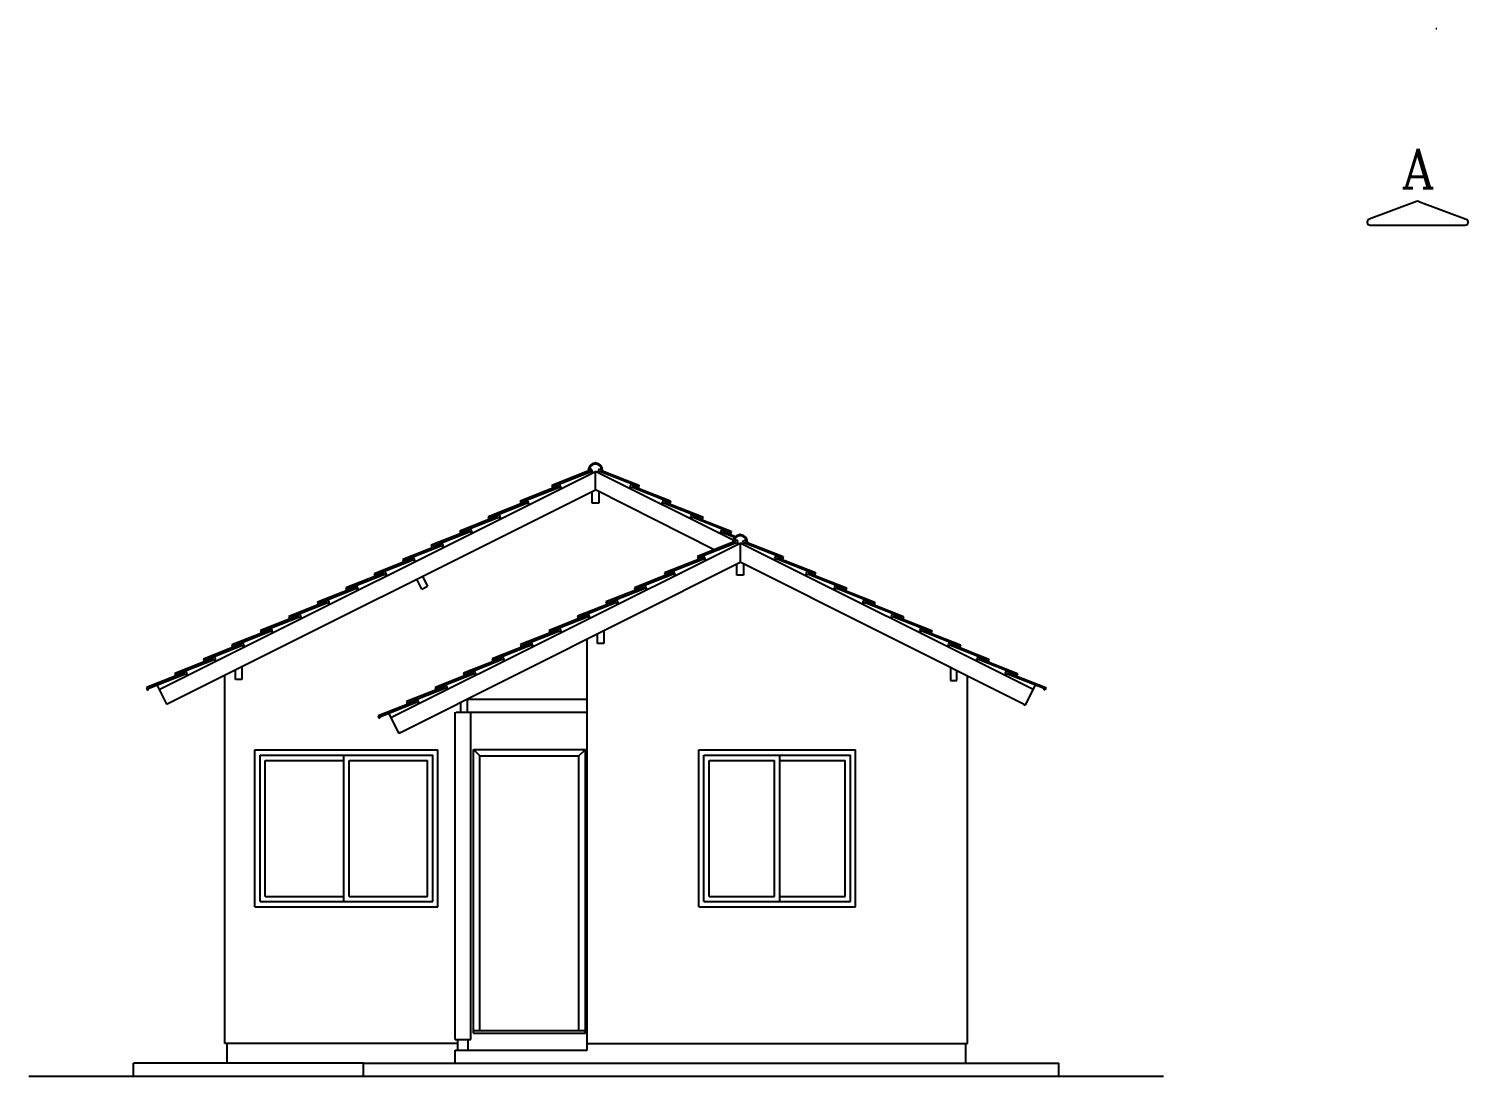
# Model space of a CAD drawing. Extents: x 374.2 to 444.1, y -26.3 to 30.2.
# Drawn here: x 382.83 to 393.84, y -18.08 to -10.07 of the extents above; entities that cross this region are included whole.
import ezdxf

# ---------------------------------------------------------------- set-up
doc = ezdxf.new("R2010")
doc.units = 0
doc.header["$LTSCALE"] = 20
doc.header["$MEASUREMENT"] = 0
doc.linetypes.add('DASHED2', pattern=[0.375, 0.25, -0.125])
for name, color, linetype in [('CORTETERRA', 244, 'CONTINUOUS'), ('EQUIPAMENTOS', 1, 'CONTINUOUS'), ('JANELA', 5, 'CONTINUOUS'), ('PAREDE', 7, 'CONTINUOUS'), ('TELHADO', 30, 'CONTINUOUS'), ('TEXTO', 1, 'CONTINUOUS'), ('VISTAP', 244, 'CONTINUOUS')]:
    doc.layers.add(name, color=color, linetype=linetype)
doc.styles.add('ROMANC', font='ROMANC.SHX')

msp = doc.modelspace()

# ---------------------------------------------------------------- linework, layer by layer
at = {"layer": 'CORTETERRA', "color": 3, "linetype": 'Continuous'}
msp.add_line((382.829, -18.084), (391.508, -18.084), dxfattribs=at)
at = {"layer": 'EQUIPAMENTOS', "color": 244, "linetype": 'Continuous'}
msp.add_arc((393.598, -10.093), 0.0225, 90, 110.8353, dxfattribs=at)
at = {"layer": 'JANELA', "color": 244}
for p, q in [((384.558, -16.788), (384.558, -15.588)), ((384.558, -15.588), (385.958, -15.588)), ((384.598, -16.748), (384.598, -15.628)), ((384.598, -15.628), (385.918, -15.628)), ((385.238, -16.748), (385.238, -15.628)), ((385.918, -16.748), (385.918, -15.628)), ((385.958, -16.788), (385.958, -15.588)), ((386.229, -17.754), (386.229, -15.584)), ((386.229, -15.584), (387.087, -15.584)), ((387.037, -15.634), (387.087, -15.584)), ((387.087, -17.754), (387.087, -15.584)), ((387.953, -15.588), (389.153, -15.588)), ((387.953, -16.788), (387.953, -15.588)), ((387.993, -16.748), (387.993, -15.628)), ((387.993, -15.628), (389.113, -15.628)), ((388.573, -16.748), (388.573, -15.628)), ((389.113, -16.748), (389.113, -15.628)), ((389.153, -16.788), (389.153, -15.588)), ((384.638, -16.708), (384.638, -15.668)), ((384.638, -15.668), (385.238, -15.668)), ((385.278, -15.668), (385.878, -15.668)), ((385.278, -16.708), (385.278, -15.668)), ((385.878, -16.708), (385.878, -15.668)), ((386.279, -17.734), (386.279, -15.634)), ((386.279, -15.634), (387.037, -15.634)), ((387.037, -17.734), (387.037, -15.634)), ((388.033, -15.668), (388.533, -15.668)), ((388.033, -16.708), (388.033, -15.668)), ((388.533, -16.708), (388.533, -15.668)), ((388.573, -15.668), (389.073, -15.668)), ((389.073, -16.708), (389.073, -15.668)), ((384.638, -16.708), (385.238, -16.708)), ((385.278, -16.708), (385.878, -16.708)), ((388.033, -16.708), (388.533, -16.708)), ((388.573, -16.708), (389.073, -16.708)), ((384.558, -16.788), (385.958, -16.788)), ((384.598, -16.748), (385.918, -16.748)), ((387.953, -16.788), (389.153, -16.788)), ((387.993, -16.748), (389.113, -16.748))]:
    msp.add_line(p, q, dxfattribs=at)
at = {"layer": 'PAREDE', "color": 1}
for p, q in [((387.1, -17.884), (387.1, -14.738)), ((390.008, -17.834), (390.008, -15.024)), ((386.09, -17.804), (386.09, -15.299)), ((386.21, -17.804), (386.21, -15.299)), ((386.09, -17.804), (386.21, -17.804)), ((386.11, -17.884), (386.11, -17.804)), ((386.19, -17.884), (386.19, -17.804)), ((387.098, -17.834), (390.008, -17.834)), ((389.993, -17.834), (389.993, -17.984)), ((386.09, -17.884), (387.1, -17.884)), ((386.09, -17.984), (386.09, -17.884))]:
    msp.add_line(p, q, dxfattribs=at)
at = {"layer": 'PAREDE', "color": 5}
for p, q in [((385.39, -17.984), (390.708, -17.984)), ((385.39, -18.084), (385.39, -17.984)), ((390.708, -18.084), (390.708, -17.984))]:
    msp.add_line(p, q, dxfattribs=at)
at = {"layer": 'TELHADO', "color": 1, "linetype": 'Continuous'}
for p, q in [((387.161, -13.39), (387.158, -13.394)), ((387.161, -13.39), (387.167, -13.39)), ((387.167, -13.39), (387.169, -13.395)), ((383.826, -15.125), (387.163, -13.457)), ((387.122, -13.448), (386.83, -13.564)), ((386.844, -13.57), (387.129, -13.458)), ((387.108, -13.449), (387.116, -13.446)), ((387.13, -13.437), (387.121, -13.44)), ((387.121, -13.44), (387.122, -13.448)), ((387.129, -13.458), (387.136, -13.468)), ((387.139, -13.454), (387.13, -13.437)), ((387.136, -13.468), (387.142, -13.466)), ((387.142, -13.466), (387.139, -13.454)), ((388.216, -13.983), (387.163, -13.457)), ((387.163, -13.599), (387.163, -13.457)), ((387.185, -13.466), (387.187, -13.453)), ((387.19, -13.468), (387.185, -13.466)), ((387.187, -13.453), (387.196, -13.436)), ((387.197, -13.457), (387.19, -13.468)), ((387.196, -13.436), (387.205, -13.44)), ((387.483, -13.57), (387.197, -13.457)), ((387.205, -13.44), (387.204, -13.448)), ((387.204, -13.448), (387.496, -13.563)), ((387.21, -13.446), (387.218, -13.449)), ((383.883, -15.239), (387.163, -13.599)), ((386.88, -13.568), (386.588, -13.684)), ((386.602, -13.69), (386.887, -13.577)), ((386.83, -13.564), (386.836, -13.582)), ((386.836, -13.582), (386.843, -13.579)), ((386.843, -13.579), (386.844, -13.57)), ((386.888, -13.557), (386.879, -13.56)), ((386.879, -13.56), (386.88, -13.568)), ((386.887, -13.577), (386.894, -13.588)), ((386.897, -13.574), (386.888, -13.557)), ((386.894, -13.588), (386.9, -13.586)), ((386.9, -13.586), (386.897, -13.574)), ((387.138, -13.699), (387.138, -13.611)), ((388.072, -14.056), (387.163, -13.599)), ((387.188, -13.611), (387.188, -13.699)), ((387.425, -13.585), (387.428, -13.573)), ((387.431, -13.587), (387.425, -13.585)), ((387.428, -13.573), (387.437, -13.556)), ((387.438, -13.577), (387.431, -13.587)), ((387.437, -13.556), (387.446, -13.559)), ((387.723, -13.689), (387.438, -13.577)), ((387.446, -13.559), (387.445, -13.567)), ((387.445, -13.567), (387.737, -13.683)), ((387.483, -13.579), (387.483, -13.57)), ((387.491, -13.582), (387.483, -13.579)), ((387.496, -13.563), (387.491, -13.582)), ((386.635, -13.688), (386.342, -13.804)), ((386.356, -13.811), (386.642, -13.698)), ((386.588, -13.684), (386.594, -13.702)), ((386.594, -13.702), (386.601, -13.699)), ((386.601, -13.699), (386.602, -13.69)), ((386.643, -13.677), (386.633, -13.68)), ((386.633, -13.68), (386.635, -13.688)), ((386.642, -13.698), (386.649, -13.708)), ((386.651, -13.694), (386.643, -13.677)), ((386.649, -13.708), (386.654, -13.706)), ((386.654, -13.706), (386.651, -13.694)), ((387.188, -13.699), (387.138, -13.699)), ((387.672, -13.708), (387.675, -13.696)), ((387.677, -13.71), (387.672, -13.708)), ((387.675, -13.696), (387.683, -13.679)), ((387.684, -13.699), (387.677, -13.71)), ((387.683, -13.679), (387.693, -13.682)), ((387.97, -13.812), (387.684, -13.699)), ((387.693, -13.682), (387.691, -13.69)), ((387.691, -13.69), (387.984, -13.805)), ((387.724, -13.698), (387.723, -13.689)), ((387.731, -13.701), (387.724, -13.698)), ((387.737, -13.683), (387.731, -13.701)), ((386.417, -13.797), (386.125, -13.913)), ((386.138, -13.92), (386.424, -13.807)), ((386.342, -13.804), (386.348, -13.823)), ((386.348, -13.823), (386.356, -13.82)), ((386.356, -13.82), (386.356, -13.811)), ((386.425, -13.786), (386.416, -13.789)), ((386.416, -13.789), (386.417, -13.797)), ((386.424, -13.807), (386.431, -13.817)), ((386.434, -13.803), (386.425, -13.786)), ((386.431, -13.817), (386.436, -13.815)), ((386.436, -13.815), (386.434, -13.803)), ((387.89, -13.817), (387.892, -13.804)), ((387.895, -13.819), (387.89, -13.817)), ((387.892, -13.804), (387.901, -13.787)), ((387.902, -13.808), (387.895, -13.819)), ((387.901, -13.787), (387.91, -13.791)), ((388.188, -13.921), (387.902, -13.808)), ((387.91, -13.791), (387.909, -13.799)), ((387.909, -13.799), (388.201, -13.914)), ((387.97, -13.821), (387.97, -13.812)), ((387.978, -13.824), (387.97, -13.821)), ((387.984, -13.805), (387.978, -13.824)), ((386.199, -13.906), (385.907, -14.022)), ((385.921, -14.029), (386.206, -13.916)), ((386.125, -13.913), (386.13, -13.932)), ((386.13, -13.932), (386.138, -13.929)), ((386.138, -13.929), (386.138, -13.92)), ((386.207, -13.895), (386.198, -13.898)), ((386.198, -13.898), (386.199, -13.906)), ((386.206, -13.916), (386.213, -13.926)), ((386.216, -13.912), (386.207, -13.895)), ((386.213, -13.926), (386.219, -13.924)), ((386.219, -13.924), (386.216, -13.912)), ((388.118, -13.933), (388.121, -13.921)), ((388.123, -13.935), (388.118, -13.933)), ((388.121, -13.921), (388.129, -13.904)), ((388.13, -13.925), (388.123, -13.935)), ((388.129, -13.904), (388.139, -13.907)), ((388.226, -13.963), (388.13, -13.925)), ((388.139, -13.907), (388.137, -13.915)), ((388.137, -13.915), (388.234, -13.954)), ((388.188, -13.93), (388.188, -13.921)), ((388.196, -13.933), (388.188, -13.93)), ((388.201, -13.914), (388.196, -13.933)), ((385.981, -14.015), (385.689, -14.131)), ((385.703, -14.137), (385.988, -14.025)), ((385.907, -14.022), (385.912, -14.041)), ((385.912, -14.041), (385.92, -14.038)), ((385.92, -14.038), (385.921, -14.029)), ((385.989, -14.004), (385.98, -14.007)), ((385.98, -14.007), (385.981, -14.015)), ((385.988, -14.025), (385.995, -14.035)), ((385.998, -14.021), (385.989, -14.004)), ((385.995, -14.035), (386.001, -14.033)), ((386.001, -14.033), (385.998, -14.021)), ((385.764, -14.124), (385.471, -14.24)), ((385.485, -14.246), (385.77, -14.134)), ((385.689, -14.131), (385.695, -14.15)), ((385.695, -14.15), (385.702, -14.146)), ((385.702, -14.146), (385.703, -14.137)), ((385.772, -14.113), (385.762, -14.116)), ((385.762, -14.116), (385.764, -14.124)), ((385.77, -14.134), (385.778, -14.144)), ((385.78, -14.13), (385.772, -14.113)), ((385.778, -14.144), (385.783, -14.142)), ((385.783, -14.142), (385.78, -14.13)), ((385.546, -14.233), (385.253, -14.349)), ((385.267, -14.355), (385.553, -14.242)), ((385.471, -14.24), (385.477, -14.258)), ((385.477, -14.258), (385.485, -14.255)), ((385.485, -14.255), (385.485, -14.246)), ((385.554, -14.222), (385.545, -14.225)), ((385.545, -14.225), (385.546, -14.233)), ((385.553, -14.242), (385.56, -14.253)), ((385.562, -14.239), (385.554, -14.222)), ((385.56, -14.253), (385.565, -14.251)), ((385.565, -14.251), (385.562, -14.239)), ((385.328, -14.342), (385.036, -14.457)), ((385.049, -14.464), (385.335, -14.351)), ((385.253, -14.349), (385.259, -14.367)), ((385.259, -14.367), (385.267, -14.364)), ((385.267, -14.364), (385.267, -14.355)), ((385.336, -14.33), (385.327, -14.334)), ((385.327, -14.334), (385.328, -14.342)), ((385.335, -14.351), (385.342, -14.362)), ((385.345, -14.347), (385.336, -14.33)), ((385.342, -14.362), (385.347, -14.36)), ((385.347, -14.36), (385.345, -14.347)), ((385.834, -14.358), (385.879, -14.336)), ((385.11, -14.451), (384.818, -14.566)), ((384.832, -14.573), (385.117, -14.46)), ((385.036, -14.457), (385.041, -14.476)), ((385.041, -14.476), (385.049, -14.473)), ((385.049, -14.473), (385.049, -14.464)), ((385.118, -14.439), (385.109, -14.443)), ((385.109, -14.443), (385.11, -14.451)), ((385.117, -14.46), (385.124, -14.471)), ((385.127, -14.456), (385.118, -14.439)), ((385.124, -14.471), (385.13, -14.469)), ((385.13, -14.469), (385.127, -14.456)), ((384.892, -14.56), (384.6, -14.675)), ((384.614, -14.682), (384.899, -14.569)), ((384.9, -14.548), (384.891, -14.552)), ((384.891, -14.552), (384.892, -14.56)), ((384.899, -14.569), (384.906, -14.58)), ((384.909, -14.565), (384.9, -14.548)), ((384.906, -14.58), (384.912, -14.577)), ((384.912, -14.577), (384.909, -14.565)), ((384.675, -14.668), (384.382, -14.784)), ((384.396, -14.791), (384.682, -14.678)), ((384.6, -14.675), (384.606, -14.694)), ((384.606, -14.694), (384.613, -14.691)), ((384.613, -14.691), (384.614, -14.682)), ((384.683, -14.657), (384.673, -14.66)), ((384.673, -14.66), (384.675, -14.668)), ((384.682, -14.678), (384.689, -14.688)), ((384.691, -14.674), (384.683, -14.657)), ((384.689, -14.688), (384.694, -14.686)), ((384.694, -14.686), (384.691, -14.674)), ((384.457, -14.777), (384.164, -14.893)), ((384.178, -14.9), (384.464, -14.787)), ((384.382, -14.784), (384.388, -14.803)), ((384.388, -14.803), (384.396, -14.8)), ((384.396, -14.8), (384.396, -14.791)), ((384.465, -14.766), (384.456, -14.769)), ((384.456, -14.769), (384.457, -14.777)), ((384.464, -14.787), (384.471, -14.797)), ((384.473, -14.783), (384.465, -14.766)), ((384.471, -14.797), (384.476, -14.795)), ((384.476, -14.795), (384.473, -14.783)), ((384.239, -14.886), (383.947, -15.002)), ((383.96, -15.009), (384.246, -14.896)), ((384.164, -14.893), (384.17, -14.912)), ((384.17, -14.912), (384.178, -14.909)), ((384.178, -14.909), (384.178, -14.9)), ((384.247, -14.875), (384.238, -14.878)), ((384.238, -14.878), (384.239, -14.886)), ((384.246, -14.896), (384.253, -14.906)), ((384.256, -14.892), (384.247, -14.875)), ((384.253, -14.906), (384.258, -14.904)), ((384.258, -14.904), (384.256, -14.892)), ((384.459, -14.951), (384.459, -15.049)), ((384.021, -14.995), (383.729, -15.111)), ((383.743, -15.118), (384.028, -15.005)), ((383.947, -15.002), (383.952, -15.021)), ((383.952, -15.021), (383.96, -15.018)), ((383.96, -15.018), (383.96, -15.009)), ((384.029, -14.984), (384.02, -14.987)), ((384.02, -14.987), (384.021, -14.995)), ((384.028, -15.005), (384.035, -15.015)), ((384.038, -15.001), (384.029, -14.984)), ((384.035, -15.015), (384.041, -15.013)), ((384.041, -15.013), (384.038, -15.001)), ((384.409, -15.049), (384.409, -14.976)), ((384.459, -15.049), (384.409, -15.049)), ((383.729, -15.111), (383.735, -15.13)), ((383.735, -15.13), (383.742, -15.127)), ((383.742, -15.127), (383.743, -15.118)), ((383.809, -15.091), (383.883, -15.239))]:
    msp.add_line(p, q, dxfattribs=at)
at = {"layer": 'TELHADO', "color": 5, "linetype": 'Continuous'}
for p, q in [((388.243, -13.98), (388.234, -13.984)), ((388.252, -13.997), (388.243, -13.98)), ((388.267, -13.936), (388.264, -13.941)), ((388.267, -13.936), (388.273, -13.936)), ((388.273, -13.936), (388.276, -13.941)), ((388.289, -13.999), (388.298, -13.982)), ((388.298, -13.982), (388.307, -13.985)), ((385.598, -15.341), (388.27, -14.005)), ((388.235, -13.992), (387.943, -14.107)), ((387.956, -14.114), (388.242, -14.001)), ((388.223, -13.992), (388.215, -13.995)), ((388.234, -13.984), (388.235, -13.992)), ((388.242, -14.001), (388.249, -14.012)), ((388.249, -14.012), (388.254, -14.01)), ((388.254, -14.01), (388.252, -13.997)), ((388.27, -14.005), (388.27, -14.151)), ((390.51, -15.125), (388.27, -14.005)), ((388.287, -14.011), (388.289, -13.999)), ((388.292, -14.013), (388.287, -14.011)), ((388.299, -14.003), (388.292, -14.013)), ((388.584, -14.115), (388.299, -14.003)), ((388.307, -13.985), (388.306, -13.993)), ((388.306, -13.993), (388.598, -14.109)), ((388.317, -13.992), (388.325, -13.996)), ((385.672, -15.455), (388.27, -14.151)), ((387.984, -14.117), (387.692, -14.233)), ((387.706, -14.239), (387.991, -14.126)), ((387.943, -14.107), (387.948, -14.126)), ((387.948, -14.126), (387.956, -14.123)), ((387.956, -14.123), (387.956, -14.114)), ((387.992, -14.106), (387.983, -14.109)), ((387.983, -14.109), (387.984, -14.117)), ((387.991, -14.126), (387.998, -14.137)), ((388.001, -14.123), (387.992, -14.106)), ((387.998, -14.137), (388.004, -14.135)), ((388.004, -14.135), (388.001, -14.123)), ((388.245, -14.251), (388.245, -14.163)), ((390.436, -15.239), (388.27, -14.151)), ((388.295, -14.163), (388.295, -14.251)), ((388.533, -14.133), (388.536, -14.121)), ((388.539, -14.135), (388.533, -14.133)), ((388.536, -14.121), (388.545, -14.104)), ((388.546, -14.125), (388.539, -14.135)), ((388.545, -14.104), (388.554, -14.107)), ((388.831, -14.237), (388.546, -14.125)), ((388.554, -14.107), (388.553, -14.115)), ((388.553, -14.115), (388.845, -14.231)), ((388.585, -14.124), (388.584, -14.115)), ((388.593, -14.127), (388.585, -14.124)), ((388.598, -14.109), (388.593, -14.127)), ((387.753, -14.231), (387.461, -14.347)), ((387.475, -14.354), (387.76, -14.241)), ((387.692, -14.233), (387.698, -14.251)), ((387.698, -14.251), (387.705, -14.248)), ((387.705, -14.248), (387.706, -14.239)), ((387.761, -14.22), (387.752, -14.223)), ((387.752, -14.223), (387.753, -14.231)), ((387.76, -14.241), (387.767, -14.251)), ((387.77, -14.237), (387.761, -14.22)), ((387.767, -14.251), (387.773, -14.249)), ((387.773, -14.249), (387.77, -14.237)), ((388.295, -14.251), (388.245, -14.251)), ((388.771, -14.251), (388.774, -14.239)), ((388.777, -14.253), (388.771, -14.251)), ((388.774, -14.239), (388.783, -14.222)), ((388.784, -14.242), (388.777, -14.253)), ((388.783, -14.222), (388.792, -14.225)), ((389.069, -14.355), (388.784, -14.242)), ((388.792, -14.225), (388.791, -14.233)), ((388.791, -14.233), (389.083, -14.349)), ((388.832, -14.246), (388.831, -14.237)), ((388.839, -14.25), (388.832, -14.246)), ((388.845, -14.231), (388.839, -14.25)), ((387.536, -14.34), (387.243, -14.456)), ((387.257, -14.462), (387.542, -14.35)), ((387.461, -14.347), (387.467, -14.366)), ((387.467, -14.366), (387.474, -14.363)), ((387.474, -14.363), (387.475, -14.354)), ((387.544, -14.329), (387.534, -14.332)), ((387.534, -14.332), (387.536, -14.34)), ((387.542, -14.35), (387.55, -14.36)), ((387.552, -14.346), (387.544, -14.329)), ((387.55, -14.36), (387.555, -14.358)), ((387.555, -14.358), (387.552, -14.346)), ((388.989, -14.36), (388.992, -14.347)), ((388.994, -14.362), (388.989, -14.36)), ((388.992, -14.347), (389, -14.33)), ((389.002, -14.351), (388.994, -14.362)), ((389, -14.33), (389.01, -14.334)), ((389.287, -14.464), (389.002, -14.351)), ((389.01, -14.334), (389.008, -14.342)), ((389.008, -14.342), (389.301, -14.457)), ((389.07, -14.364), (389.069, -14.355)), ((389.077, -14.367), (389.07, -14.364)), ((389.083, -14.349), (389.077, -14.367)), ((387.318, -14.449), (387.025, -14.565)), ((387.039, -14.571), (387.325, -14.458)), ((387.243, -14.456), (387.249, -14.475)), ((387.249, -14.475), (387.256, -14.471)), ((387.256, -14.471), (387.257, -14.462)), ((387.326, -14.438), (387.317, -14.441)), ((387.317, -14.441), (387.318, -14.449)), ((387.325, -14.458), (387.332, -14.469)), ((387.334, -14.455), (387.326, -14.438)), ((387.332, -14.469), (387.337, -14.467)), ((387.337, -14.467), (387.334, -14.455)), ((389.207, -14.469), (389.21, -14.456)), ((389.212, -14.471), (389.207, -14.469)), ((389.21, -14.456), (389.218, -14.439)), ((389.219, -14.46), (389.212, -14.471)), ((389.218, -14.439), (389.227, -14.443)), ((389.505, -14.573), (389.219, -14.46)), ((389.227, -14.443), (389.226, -14.451)), ((389.226, -14.451), (389.519, -14.566)), ((389.287, -14.473), (389.287, -14.464)), ((389.295, -14.476), (389.287, -14.473)), ((389.301, -14.457), (389.295, -14.476)), ((387.1, -14.558), (386.808, -14.673)), ((386.821, -14.68), (387.107, -14.567)), ((387.025, -14.565), (387.031, -14.583)), ((387.031, -14.583), (387.039, -14.58)), ((387.039, -14.58), (387.039, -14.571)), ((387.108, -14.547), (387.099, -14.55)), ((387.099, -14.55), (387.1, -14.558)), ((387.107, -14.567), (387.114, -14.578)), ((387.117, -14.564), (387.108, -14.547)), ((387.114, -14.578), (387.119, -14.576)), ((387.119, -14.576), (387.117, -14.564)), ((389.425, -14.577), (389.427, -14.565)), ((389.43, -14.58), (389.425, -14.577)), ((389.427, -14.565), (389.436, -14.548)), ((389.437, -14.569), (389.43, -14.58)), ((389.436, -14.548), (389.445, -14.552)), ((389.723, -14.682), (389.437, -14.569)), ((389.445, -14.552), (389.444, -14.56)), ((389.444, -14.56), (389.736, -14.675)), ((389.505, -14.582), (389.505, -14.573)), ((389.513, -14.585), (389.505, -14.582)), ((389.519, -14.566), (389.513, -14.585)), ((386.882, -14.667), (386.59, -14.782)), ((386.604, -14.789), (386.889, -14.676)), ((386.808, -14.673), (386.813, -14.692)), ((386.813, -14.692), (386.821, -14.689)), ((386.821, -14.689), (386.821, -14.68)), ((386.89, -14.655), (386.881, -14.659)), ((386.881, -14.659), (386.882, -14.667)), ((386.889, -14.676), (386.896, -14.687)), ((386.899, -14.672), (386.89, -14.655)), ((386.896, -14.687), (386.902, -14.685)), ((386.902, -14.685), (386.899, -14.672)), ((387.178, -14.774), (387.178, -14.701)), ((387.228, -14.676), (387.228, -14.774)), ((389.642, -14.686), (389.645, -14.674)), ((389.648, -14.688), (389.642, -14.686)), ((389.645, -14.674), (389.654, -14.657)), ((389.655, -14.678), (389.648, -14.688)), ((389.654, -14.657), (389.663, -14.66)), ((389.94, -14.791), (389.655, -14.678)), ((389.663, -14.66), (389.662, -14.668)), ((389.662, -14.668), (389.954, -14.784)), ((389.723, -14.691), (389.723, -14.682)), ((389.731, -14.694), (389.723, -14.691)), ((389.736, -14.675), (389.731, -14.694)), ((386.664, -14.776), (386.372, -14.891)), ((386.386, -14.898), (386.671, -14.785)), ((386.59, -14.782), (386.596, -14.801)), ((386.596, -14.801), (386.603, -14.798)), ((386.603, -14.798), (386.604, -14.789)), ((386.672, -14.764), (386.663, -14.768)), ((386.663, -14.768), (386.664, -14.776)), ((386.671, -14.785), (386.678, -14.796)), ((386.681, -14.781), (386.672, -14.764)), ((386.678, -14.796), (386.684, -14.793)), ((386.684, -14.793), (386.681, -14.781)), ((387.228, -14.774), (387.178, -14.774)), ((389.86, -14.795), (389.863, -14.783)), ((389.866, -14.797), (389.86, -14.795)), ((389.863, -14.783), (389.872, -14.766)), ((389.873, -14.787), (389.866, -14.797)), ((389.872, -14.766), (389.881, -14.769)), ((390.158, -14.9), (389.873, -14.787)), ((389.881, -14.769), (389.88, -14.777)), ((389.88, -14.777), (390.172, -14.893)), ((389.941, -14.8), (389.94, -14.791)), ((389.948, -14.803), (389.941, -14.8)), ((389.954, -14.784), (389.948, -14.803)), ((386.447, -14.885), (386.154, -15)), ((386.168, -15.007), (386.453, -14.894)), ((386.372, -14.891), (386.378, -14.91)), ((386.378, -14.91), (386.385, -14.907)), ((386.385, -14.907), (386.386, -14.898)), ((386.455, -14.873), (386.445, -14.877)), ((386.445, -14.877), (386.447, -14.885)), ((386.453, -14.894), (386.461, -14.904)), ((386.463, -14.89), (386.455, -14.873)), ((386.461, -14.904), (386.466, -14.902)), ((386.466, -14.902), (386.463, -14.89)), ((389.878, -14.959), (389.878, -15.056)), ((390.078, -14.904), (390.081, -14.892)), ((390.083, -14.906), (390.078, -14.904)), ((390.081, -14.892), (390.089, -14.875)), ((390.09, -14.896), (390.083, -14.906)), ((390.089, -14.875), (390.099, -14.878)), ((390.376, -15.009), (390.09, -14.896)), ((390.099, -14.878), (390.097, -14.886)), ((390.097, -14.886), (390.39, -15.002)), ((390.159, -14.909), (390.158, -14.9)), ((390.166, -14.912), (390.159, -14.909)), ((390.172, -14.893), (390.166, -14.912)), ((386.229, -14.993), (385.936, -15.109)), ((385.95, -15.116), (386.236, -15.003)), ((386.154, -15), (386.16, -15.019)), ((386.16, -15.019), (386.168, -15.016)), ((386.168, -15.016), (386.168, -15.007)), ((386.237, -14.982), (386.228, -14.985)), ((386.228, -14.985), (386.229, -14.993)), ((386.236, -15.003), (386.243, -15.013)), ((386.245, -14.999), (386.237, -14.982)), ((386.243, -15.013), (386.248, -15.011)), ((386.248, -15.011), (386.245, -14.999)), ((389.878, -15.056), (389.928, -15.056)), ((389.928, -15.056), (389.928, -14.984)), ((390.296, -15.013), (390.299, -15.001)), ((390.301, -15.015), (390.296, -15.013)), ((390.299, -15.001), (390.307, -14.984)), ((390.308, -15.005), (390.301, -15.015)), ((390.307, -14.984), (390.316, -14.987)), ((390.594, -15.118), (390.308, -15.005)), ((390.316, -14.987), (390.315, -14.995)), ((390.315, -14.995), (390.608, -15.111)), ((390.376, -15.018), (390.376, -15.009)), ((390.384, -15.021), (390.376, -15.018)), ((390.39, -15.002), (390.384, -15.021)), ((386.011, -15.102), (385.719, -15.218)), ((385.732, -15.225), (386.018, -15.112)), ((385.936, -15.109), (385.942, -15.128)), ((385.942, -15.128), (385.95, -15.125)), ((385.95, -15.125), (385.95, -15.116)), ((386.019, -15.091), (386.01, -15.094)), ((386.01, -15.094), (386.011, -15.102)), ((386.018, -15.112), (386.025, -15.122)), ((386.028, -15.108), (386.019, -15.091)), ((386.025, -15.122), (386.03, -15.12)), ((386.03, -15.12), (386.028, -15.108)), ((390.527, -15.091), (390.45, -15.246)), ((390.594, -15.127), (390.594, -15.118)), ((390.602, -15.13), (390.594, -15.127)), ((390.608, -15.111), (390.602, -15.13)), ((385.793, -15.211), (385.501, -15.327)), ((385.515, -15.334), (385.8, -15.221)), ((385.719, -15.218), (385.724, -15.237)), ((385.724, -15.237), (385.732, -15.234)), ((385.732, -15.234), (385.732, -15.225)), ((385.801, -15.2), (385.792, -15.203)), ((385.792, -15.203), (385.793, -15.211)), ((385.8, -15.221), (385.807, -15.231)), ((385.81, -15.217), (385.801, -15.2)), ((385.807, -15.231), (385.813, -15.229)), ((385.813, -15.229), (385.81, -15.217)), ((390.436, -15.239), (390.45, -15.246)), ((385.501, -15.327), (385.507, -15.346)), ((385.507, -15.346), (385.514, -15.343)), ((385.514, -15.343), (385.515, -15.334)), ((385.581, -15.307), (385.659, -15.462)), ((385.672, -15.455), (385.659, -15.462))]:
    msp.add_line(p, q, dxfattribs=at)
at = {"layer": 'TELHADO', "color": 244, "linetype": 'Continuous'}
for p, q in [((384.329, -17.834), (384.329, -15.016)), ((383.629, -18.084), (383.629, -17.984))]:
    msp.add_line(p, q, dxfattribs=at)
at = {"layer": 'TELHADO', "color": 1, "linetype": 'Continuous'}
for points in [[(385.834, -14.358), (385.796, -14.282)], [(385.841, -14.26), (385.879, -14.336)]]:
    msp.add_lwpolyline(points, dxfattribs=at)
for radius, start, end in [(0.0551, 95.6961, 179.8209), (0.0471, 3.7231, 175.8786), (0.0551, 359.8486, 83.9305)]:
    msp.add_arc((387.163, -13.449), radius, start, end, dxfattribs=at)
at = {"layer": 'TELHADO', "color": 5, "linetype": 'Continuous'}
for radius, start, end in [(0.0551, 95.6961, 179.8209), (0.0471, 3.7231, 175.8786), (0.0551, 359.8486, 83.9305)]:
    msp.add_arc((388.27, -13.996), radius, start, end, dxfattribs=at)
at = {"layer": 'TEXTO', "color": 3, "linetype": 'Continuous'}
for p, q in [((393.444, -11.392), (393.08, -11.528)), ((393.46, -11.392), (393.824, -11.528)), ((393.088, -11.572), (393.816, -11.572))]:
    msp.add_line(p, q, dxfattribs=at)
for centre, start, end in [((393.452, -11.413), 69.3986, 110.6014), ((393.452, -11.413), 69.3986, 110.6014), ((393.088, -11.55), 110.6014, 270), ((393.816, -11.55), 270, 69.3986)]:
    msp.add_arc(centre, 0.0225, start, end, dxfattribs=at)
at = {"layer": 'VISTAP', "color": 1, "linetype": 'DASHED2'}
for p, q in [((384.818, -14.566), (384.824, -14.585)), ((384.824, -14.585), (384.831, -14.582)), ((384.831, -14.582), (384.832, -14.573))]:
    msp.add_line(p, q, dxfattribs=at)
at = {"layer": 'VISTAP', "color": 1, "linetype": 'Continuous'}
for p, q in [((386.098, -15.299), (387.098, -15.299)), ((386.183, -15.199), (387.098, -15.199))]:
    msp.add_line(p, q, dxfattribs=at)
at = {"layer": 'VISTAP', "color": 5}
for p, q in [((386.133, -15.299), (386.133, -15.224)), ((386.183, -15.199), (386.183, -15.299))]:
    msp.add_line(p, q, dxfattribs=at)
at = {"layer": 'VISTAP', "linetype": 'Continuous'}
msp.add_line((386.229, -15.584), (386.279, -15.634), dxfattribs=at)
at = {"layer": 'VISTAP', "color": 244, "linetype": 'Continuous'}
for p, q in [((386.11, -17.834), (384.329, -17.834)), ((385.39, -17.984), (383.629, -17.984))]:
    msp.add_line(p, q, dxfattribs=at)
at = {"layer": 'VISTAP', "color": 244}
for p, q in [((384.344, -17.834), (384.344, -17.984)), ((386.229, -17.734), (387.087, -17.734)), ((386.229, -17.754), (387.087, -17.754))]:
    msp.add_line(p, q, dxfattribs=at)

# ---------------------------------------------------------------- texts
at = {"layer": 'TEXTO', "color": 3, "linetype": 'Continuous', "style": 'ROMANC'}
msp.add_text('A', height=0.3, dxfattribs=at).set_placement((393.326, -11.289))

doc.saveas('drawing.dxf')
